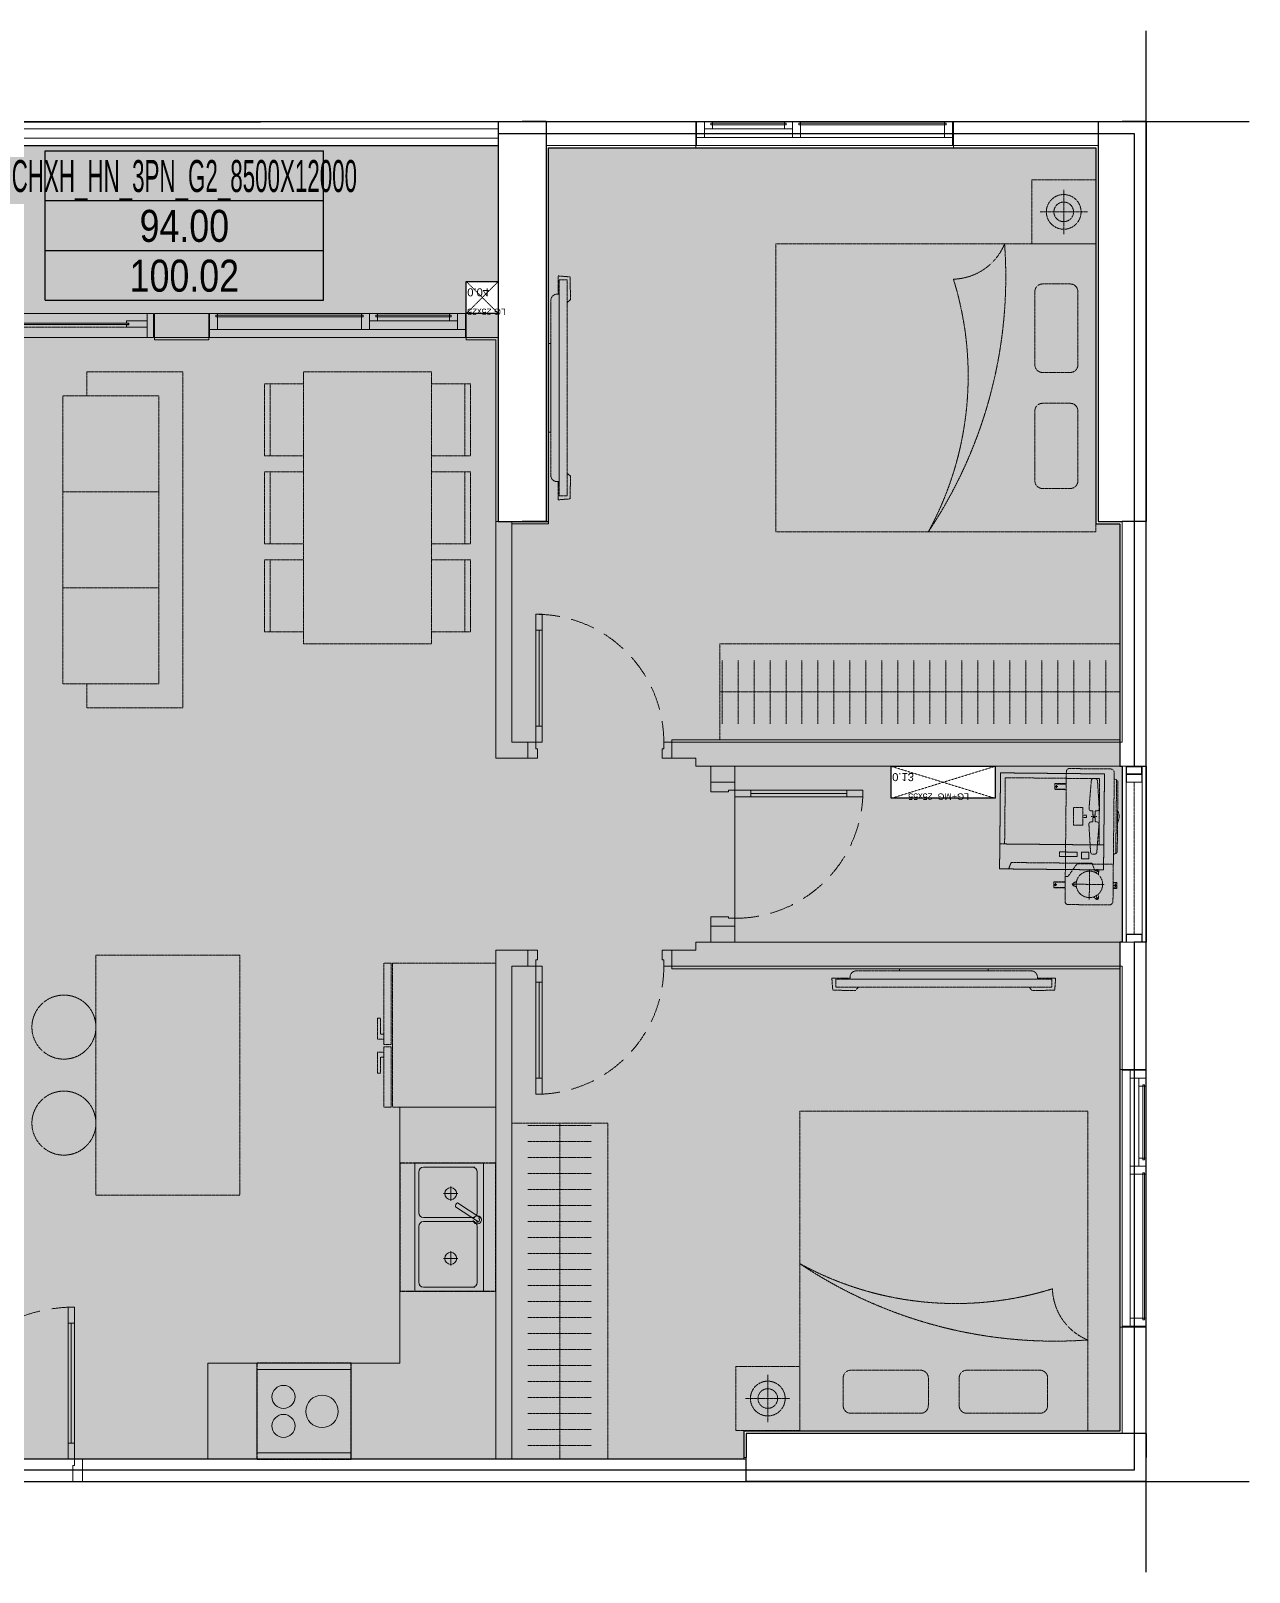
# Model space of a CAD drawing. Header units: millimetres. Extents: x -523 to 12688, y -735 to 8898.
# Drawn here: x 5072 to 12688, y -735 to 8898 of the extents above; entities that cross this region are included whole.
import ezdxf
from ezdxf.enums import TextEntityAlignment as Align

# ---------------------------------------------------------------- set-up
doc = ezdxf.new("R2010")
doc.units = ezdxf.units.MM
for name, pattern in [('3PN B$0$HIDDENX2', [0.75, 0.5, -0.25]), ('HIDDEN', [9.525, 6.35, -3.175]), ('Xref Y2-Y4 ME$0$Xref MB Y2.Y4$0$Xr_truc thang N3 tang dien hinh$0$T-Can ho$0$HIDDEN3', [0.2, 0.1, -0.1])]:
    doc.linetypes.add(name, pattern=pattern)
doc.layers.get('0').update_dxf_attribs({"color": 231})
doc.layers.get('DefPoints').update_dxf_attribs({"color": 191})
doc.layers.add('2pn+g2', color=7, linetype='Continuous', true_color=0xeecdb4)
doc.layers.add('A-AREA-SPACE', color=130, linetype='Continuous', plot=False)
doc.layers.add('A-AREA-WALL-CENTER', color=210, linetype='Continuous', plot=False)
doc.layers.add('A-CONC', color=2, linetype='Continuous')
for name, color, linetype, lineweight in [('A-DOOR', 142, 'Continuous', 9), ('A-FNSH', 253, 'Continuous', 9), ('A-FURN', 251, 'Continuous', 5), ('A-RAIL', 153, 'Continuous', 9), ('A-Truc ky thuat', 162, 'Continuous', 0), ('A-WALL-INT', 31, 'Continuous', 20), ('A-WALL-PRTN', 6, 'Continuous', 9)]:
    doc.layers.add(name, color=color, linetype=linetype, lineweight=lineweight)
doc.styles.add('VTK_Arial', font='arial.ttf', dxfattribs={"width": 0.8})
doc.styles.add('Xref Y2-Y4 ME$0$Xref MB Y2.Y4$0$Xr_truc thang N3 tang dien hinh$0$T-Can ho$0$Arial', font='arial.ttf')

# ---------------------------------------------------------------- blocks, each defined once
blk = doc.blocks.new('DT-CAN')
at = {"layer": 'DefPoints'}
for p, q in [((-870.7, 0), (870.7, 0)), ((-870.7, -934.4), (-870.7, 0)), ((870.7, -934.4), (870.7, 0)), ((-870.7, -311.5), (870.7, -311.5)), ((-870.7, -622.9), (870.7, -622.9)), ((-870.7, -934.4), (870.7, -934.4))]:
    blk.add_line(p, q, dxfattribs=at)
at = {"layer": 'DefPoints', "color": 7, "style": 'VTK_Arial', "width": 0.5}
blk.add_attdef('LOAICAN', text='', height=200, dxfattribs=at).set_placement((0, -257.5), align=Align.CENTER)
at = {"layer": 'DefPoints', "color": 5, "style": 'VTK_Arial', "width": 0.8}
blk.add_attdef('DT-TT', text='', height=200, dxfattribs=at).set_placement((0, -569), align=Align.CENTER)
at = {"layer": 'DefPoints', "color": 6, "style": 'VTK_Arial', "width": 0.8}
blk.add_attdef('DT-TIM', text='', height=200, dxfattribs=at).set_placement((0, -880.4), align=Align.CENTER)
blk = doc.blocks.new('*U5')
blk.add_lwpolyline([(0, 0), (0, 200), (200, 200), (200, 0)], close=True)
at = {"linetype": 'Xref Y2-Y4 ME$0$Xref MB Y2.Y4$0$Xr_truc thang N3 tang dien hinh$0$T-Can ho$0$HIDDEN3'}
for points in [[(0, 0), (200, 200)], [(0, 200), (200, 0)]]:
    blk.add_lwpolyline(points, dxfattribs=at)
at = {"style": 'Xref Y2-Y4 ME$0$Xref MB Y2.Y4$0$Xr_truc thang N3 tang dien hinh$0$T-Can ho$0$Arial'}
blk.add_text('0.04', height=50, dxfattribs=at).set_placement((6.6, 42.7))
blk.add_attdef('--', text='', height=88, dxfattribs=at).set_placement((126.6, 189.6), align=Align.MIDDLE_CENTER)
blk = doc.blocks.new('*U52')
blk.add_lwpolyline([(0, 0), (0, 200), (650, 200), (650, 0)], close=True)
at = {"linetype": 'Xref Y2-Y4 ME$0$Xref MB Y2.Y4$0$Xr_truc thang N3 tang dien hinh$0$T-Can ho$0$HIDDEN3'}
for points in [[(0, 0), (650, 200)], [(0, 200), (650, 0)]]:
    blk.add_lwpolyline(points, dxfattribs=at)
at = {"style": 'Xref Y2-Y4 ME$0$Xref MB Y2.Y4$0$Xr_truc thang N3 tang dien hinh$0$T-Can ho$0$Arial'}
blk.add_text('0.13', height=50, dxfattribs=at).set_placement((6.6, 42.7))
blk.add_attdef('--', text='', height=88, dxfattribs=at).set_placement((126.6, 189.6), align=Align.MIDDLE_CENTER)
blk = doc.blocks.new('*U37')
at = {"ltscale": 0.3}
for p, q in [((0, 1800), (0, 0)), ((600, 1800), (0, 1800)), ((600, 600), (600, 1800)), ((2200, 600), (600, 600)), ((2200, 0), (2200, 600)), ((0, 0), (2200, 0))]:
    blk.add_line(p, q, dxfattribs=at)
blk = doc.blocks.new('*U40')
at = {"linetype": 'HIDDEN', "ltscale": 0.3}
for p, q in [((-750, -150), (-750, -1950)), ((-150, -150), (-750, -150)), ((-150, -1950), (-150, -150)), ((-150, -750), (-750, -750)), ((-150, -1350), (-750, -1350)), ((-750, -1950), (-150, -1950))]:
    blk.add_line(p, q, dxfattribs=at)
blk.add_lwpolyline([(-600, -1950), (-600, -2100), (0, -2100), (0, 0), (-600, 0), (-600, -150)], dxfattribs=at)
blk = doc.blocks.new('*U18')
at = {"linetype": 'HIDDEN', "ltscale": 0.3}
for p, q in [((75, 644.4), (75, 400)), ((525, 644.4), (75, 644.4)), ((75, 608.9), (525, 608.9)), ((525, 400), (525, 644.4)), ((1075, 644.4), (625, 644.4)), ((625, 644.4), (625, 400)), ((625, 608.9), (1075, 608.9)), ((1075, 400), (1075, 644.4)), ((1625, 644.4), (1175, 644.4)), ((1175, 644.4), (1175, 400)), ((1175, 608.9), (1625, 608.9)), ((1625, 400), (1625, 644.4)), ((1700, 400), (0, 400)), ((0, 400), (0, -400)), ((1700, -400), (1700, 400)), ((0, -400), (1700, -400)), ((75, -644.4), (75, -400)), ((525, -400), (525, -644.4)), ((625, -644.4), (625, -400)), ((1075, -400), (1075, -644.4)), ((1175, -644.4), (1175, -400)), ((1625, -400), (1625, -644.4)), ((525, -608.9), (75, -608.9)), ((525, -644.4), (75, -644.4)), ((1075, -608.9), (625, -608.9)), ((1075, -644.4), (625, -644.4)), ((1625, -608.9), (1175, -608.9)), ((1625, -644.4), (1175, -644.4))]:
    blk.add_line(p, q, dxfattribs=at)
blk = doc.blocks.new('*U36')
at = {"linetype": 'HIDDEN', "ltscale": 0.3}
for p, q in [((650, 0), (0, 0)), ((0, 0), (0, -600)), ((0, 0), (0, -444.2)), ((0, 0), (650, 0)), ((650, -600), (650, 0)), ((650, 0), (650, -444.2)), ((30, -30), (620, -30)), ((30, -444.2), (30, -30)), ((620, -30), (620, -444.2)), ((0, -600), (0, -444.2)), ((650, -444.2), (0, -444.2)), ((620, -444.2), (30, -444.2)), ((650, -600), (650, -444.2)), ((56.2, -600), (72.3, -559.6)), ((72.3, -559.6), (577.7, -559.6)), ((373.1, -490.4), (373.1, -518.1)), ((483.8, -490.4), (373.1, -490.4)), ((373.1, -518.1), (483.8, -518.1)), ((483.8, -518.1), (483.8, -490.4)), ((511.5, -490.4), (511.5, -531.9)), ((557.7, -490.4), (511.5, -490.4)), ((511.5, -531.9), (557.7, -531.9)), ((557.7, -531.9), (557.7, -490.4)), ((577.7, -559.6), (593.8, -600)), ((0, -600), (650, -600)), ((0, -600), (650, -600))]:
    blk.add_line(p, q, dxfattribs=at)
for points in [[(650, -600), (0, -600), (0, 0), (650, 0)], [(650, -600), (0, -600), (0, -444.2), (0, 0), (650, 0), (650, -444.2)], [(30, -444.2), (30, -30), (620, -30), (620, -444.2)], [(483.8, -518.1), (373.1, -518.1), (373.1, -490.4), (483.8, -490.4)], [(557.7, -531.9), (511.5, -531.9), (511.5, -490.4), (557.7, -490.4)]]:
    blk.add_lwpolyline(points, close=True, dxfattribs=at)
blk = doc.blocks.new('*U89')
at = {"linetype": 'HIDDEN', "ltscale": 0.3, "extrusion": (0, 0, -1)}
for p, q in [((0, 700), (376, 700)), ((0, 654.3), (0, 700)), ((211.6, 740.1), (343.1, 740.1)), ((211.6, 720.8), (211.6, 740.1)), ((311.6, 720.8), (211.6, 720.8)), ((311.6, 700), (311.6, 720.8)), ((343.1, 700), (311.6, 700)), ((343.1, 740.1), (343.1, 700)), ((376, 700), (376, 654.3)), ((900, 700), (392, 700)), ((392, 700), (392, 654.3)), ((556.4, 740.1), (424.9, 740.1)), ((424.9, 740.1), (424.9, 700)), ((424.9, 700), (456.4, 700)), ((456.4, 700), (456.4, 720.8)), ((456.4, 720.8), (556.4, 720.8)), ((556.4, 720.8), (556.4, 740.1)), ((900, 654.3), (900, 700)), ((376, 654.3), (0, 654.3)), ((0, 0), (0, 645.2)), ((0, 645.2), (900, 645.2)), ((392, 654.3), (900, 654.3)), ((900, 645.2), (900, 0)), ((900, 0), (0, 0))]:
    blk.add_line(p, q, dxfattribs=at)
blk = doc.blocks.new('E-CHUNG-CUCNONG-DH')
at = {"linetype": 'HIDDEN', "ltscale": 0.3}
for p, q in [((292.8, 313.7), (311.7, 313.7)), ((302.2, 304.3), (302.2, 323.2)), ((-127.5, 157.6), (-127.5, 194.3)), ((221.4, 195.2), (205, 204.7)), ((217.9, 208.1), (208.5, 191.8)), ((297.5, 56.8), (297.5, 245.7)), ((373.6, 195.2), (390, 204.7)), ((386.5, 191.8), (377.1, 208.1)), ((391.9, 151.3), (203.1, 151.3)), ((288.1, 53.9), (306.9, 53.9)), ((297.5, 63.4), (297.5, 44.5)), ((-302.2, -61.4), (-321.1, -61.4)), ((-311.7, -51.9), (-311.7, -70.8)), ((292.8, -61.4), (311.7, -61.4)), ((302.2, -51.9), (302.2, -70.8))]:
    blk.add_line(p, q, dxfattribs=at)
blk.add_lwpolyline([(-406.1, 0), (406.1, 0, 0.414214), (425, 18.9), (425, 275.9, 0.414214), (401.4, 299.6), (-401.4, 299.6, 0.414214), (-425, 275.9), (-425, 18.9, 0.414214)], format="xyb", close=True, dxfattribs=at)
for points in [[(-363.6, 299.6), (-357.7, 314.3, -0.306678), (-344.6, 323.2), (89.6, 323.2, -0.306678), (102.7, 314.3), (108.6, 299.6)], [(219, 177.2), (205.8, 194.1, -0.677033), (214.5, 209.3), (235.8, 206.2)], [(359.2, 206.2), (380.5, 209.3, -0.677033), (389.2, 194.1), (376, 177.2)], [(314.2, 70.4), (306.3, 50.4, -0.677033), (288.7, 50.4), (280.8, 70.4)]]:
    blk.add_lwpolyline(points, format="xyb", dxfattribs=at)
for points in [[(102.7, 314.3), (-357.7, 314.3)], [(250.3, 0), (250.3, 16.2), (170, 72.6), (170, 299.6)], [(286.2, 323.2), (286.2, 299.6)], [(318.3, 323.2), (318.3, 299.6)], [(-134.4, 106.2), (-134.4, 128.2), (-120.6, 128.2), (-120.6, 106.2)], [(-327.7, -70.8), (-327.7, 0)], [(-295.6, -70.8), (-295.6, 0)], [(286.2, -70.8), (286.2, 0)], [(318.3, -70.8), (318.3, 0)]]:
    blk.add_lwpolyline(points, dxfattribs=at)
for points in [[(283.3, 299.6), (321.1, 299.6), (321.1, 323.2), (283.3, 323.2)], [(-182.9, 47.4), (-72.1, 47.4), (-72.1, 106.2), (-182.9, 106.2)], [(283.3, 0), (321.1, 0), (321.1, -70.8), (283.3, -70.8)], [(-292.8, 0), (-330.6, 0), (-330.6, -70.8), (-292.8, -70.8)]]:
    blk.add_lwpolyline(points, close=True, dxfattribs=at)
for centre, radius in [((302.2, 313.7), 4.72), ((297.5, 151.3), 82.6), ((-311.7, -61.4), 4.72), ((302.2, -61.4), 4.72)]:
    blk.add_circle(centre, radius, dxfattribs=at)
blk.add_arc((-127.5, 257.1), 75.6, 61.04446, 118.95554, dxfattribs=at)
for points, weights, knots in [([(-162.1, 193.1), (-162.1, 188.2), (-162.1, 183.3), (-148.2, 183.3), (-134.3, 183.3), (-134.3, 175.9), (-134.3, 168.6), (-148.2, 168.6), (-162.1, 168.6), (-162.1, 163.7), (-162.1, 158.8), (-162.1, 152.4), (-166.6, 148), (-171, 143.6), (-177.1, 144.2), (-264, 150.3), (-350.9, 156.5), (-363.6, 157.6), (-363.6, 171.1), (-363.6, 175.9), (-363.6, 180.7), (-363.6, 194.3), (-350.9, 195.4), (-264, 201.6), (-177.1, 207.7), (-171, 208.2), (-166.6, 203.9), (-162.1, 199.5), (-162.1, 193.1)], [1, 1, 1, 1, 1, 1, 1, 1, 1, 1, 1, 0.916058650995, 1, 0.916058650995, 1, 1, 1, 0.734760240583, 1, 1, 1, 0.734760240583, 1, 1, 1, 0.916058650995, 1, 0.916058650995, 1], [0, 0, 0, 1, 1, 2, 2, 3, 3, 4, 4, 5, 5, 5.825313, 5.825313, 6.650626, 6.650626, 7.650626, 7.650626, 9.141593, 9.141593, 10.141593, 10.141593, 11.632559, 11.632559, 12.632559, 12.632559, 13.457872, 13.457872, 14.283185, 14.283185, 14.283185]), ([(95.9, 156.5), (9, 150.3), (-77.9, 144.2), (-84, 143.6), (-88.4, 148), (-92.9, 152.4), (-92.9, 158.8), (-92.9, 163.7), (-92.9, 168.6), (-106.8, 168.6), (-120.7, 168.6), (-120.7, 175.9), (-120.7, 183.3), (-106.8, 183.3), (-92.9, 183.3), (-92.9, 188.2), (-92.9, 193.1), (-92.9, 199.5), (-88.4, 203.9), (-84, 208.2), (-77.9, 207.7), (9, 201.6), (95.9, 195.4), (108.6, 194.3), (108.6, 180.7), (108.6, 175.9), (108.6, 171.1), (108.6, 157.6), (95.9, 156.5)], [1, 1, 1, 0.916058650995, 1, 0.916058650995, 1, 1, 1, 1, 1, 1, 1, 1, 1, 1, 1, 0.916058650995, 1, 0.916058650995, 1, 1, 1, 0.734760240583, 1, 1, 1, 0.734760240583, 1], [0, 0, 0, 1, 1, 1.825313, 1.825313, 2.650626, 2.650626, 3.650626, 3.650626, 4.650626, 4.650626, 5.650626, 5.650626, 6.650626, 6.650626, 7.650626, 7.650626, 8.475939, 8.475939, 9.301253, 9.301253, 10.301253, 10.301253, 11.792219, 11.792219, 12.792219, 12.792219, 14.283185, 14.283185, 14.283185])]:
    blk.add_rational_spline(points, weights, degree=2, knots=knots, dxfattribs=at)
blk = doc.blocks.new('F-PK-TV-01')
at = {"linetype": 'HIDDEN', "ltscale": 0.3}
for points in [[(0, -113.8), (0, 0), (-73.9, -5.9), (-77.3, -148.1), (-56.2, -164.8)], [(0, -1285.4), (0, -1399.2), (-73.9, -1393.3), (-77.3, -1251.1), (-56.2, -1234.4)]]:
    blk.add_lwpolyline(points, dxfattribs=at)
for points in [[(-6.2, -1374.6), (-56.2, -1374.6), (-56.2, -24.6), (-6.2, -24.6)], [(60, -422.7), (45.8, -422.7), (45.8, -976.5), (60, -976.5)]]:
    blk.add_lwpolyline(points, close=True, dxfattribs=at)
blk.add_lwpolyline([(-6.2, -1285.4), (7.4, -1285.4, 0.414214), (45.8, -1247), (45.8, -152.2, 0.414214), (7.4, -113.8), (-6.2, -113.8)], format="xyb", close=True, dxfattribs=at)
blk = doc.blocks.new('F-PN-GIUONG-2000X1800')
at = {"linetype": 'HIDDEN', "ltscale": 0.3}
for p, q in [((332.5, -250.5), (159.2, -250.5)), ((111.4, -298.4), (111.4, -755.8)), ((380.4, -755.8), (380.4, -298.4)), ((159.2, -803.7), (332.5, -803.7)), ((111.4, -1481), (111.4, -1044.2)), ((159.2, -996.3), (332.5, -996.3)), ((380.4, -1044.2), (380.4, -1481)), ((332.5, -1528.8), (159.2, -1528.8))]:
    blk.add_line(p, q, dxfattribs=at)
blk.add_lwpolyline([(2000, 0), (2000, -1800), (0, -1800), (0, 0), (2000, 0)], dxfattribs=at)
for centre, radius, start, end in [((3425.4, -206.5), 2863.1, 175.86471, 213.81984), ((898.8, 135.1), 355.7, 202.32224, 268.49672), ((159.2, -298.4), 47.8, 90, 180), ((332.5, -298.4), 47.8, 0, 90), ((2827.6, -825.1), 2030.2, 162.67464, 208.69937), ((159.2, -755.8), 47.8, 180, 270), ((332.5, -755.8), 47.8, 270, 0), ((159.2, -1044.2), 47.8, 90, 180), ((332.5, -1044.2), 47.8, 0, 90), ((159.2, -1481), 47.8, 180, 270), ((332.5, -1481), 47.8, 270, 0)]:
    blk.add_arc(centre, radius, start, end, dxfattribs=at)
blk = doc.blocks.new('F-PN-DONGIUONG-01')
at = {"linetype": 'HIDDEN', "ltscale": 0.3}
for p, q in [((-200, -348.1), (-200, -51.9)), ((-338.8, -200), (-61.2, -200))]:
    blk.add_line(p, q, dxfattribs=at)
blk.add_lwpolyline([(0, -400), (-400, -400), (-400, 0), (0, 0)], close=True, dxfattribs=at)
for radius in [108.5, 61.3]:
    blk.add_circle((-200, -200), radius, dxfattribs=at)
blk = doc.blocks.new('*U42')
at = {"linetype": 'HIDDEN', "ltscale": 0.3}
for p, q in [((86.1, 499.5), (86.1, 101.1)), ((186.1, 499.5), (186.1, 101.1)), ((286.1, 499.5), (286.1, 101.1)), ((386.1, 499.5), (386.1, 101.1)), ((486.1, 499.5), (486.1, 101.1)), ((586.1, 499.5), (586.1, 101.1)), ((686.1, 499.5), (686.1, 101.1)), ((786.1, 499.5), (786.1, 101.1)), ((886.1, 499.5), (886.1, 101.1)), ((986.1, 499.5), (986.1, 101.1)), ((1086.1, 499.5), (1086.1, 101.1)), ((1186.1, 499.5), (1186.1, 101.1)), ((1286.1, 499.5), (1286.1, 101.1)), ((1386.1, 499.5), (1386.1, 101.1)), ((1486.1, 499.5), (1486.1, 101.1)), ((1586.1, 499.5), (1586.1, 101.1)), ((1686.1, 499.5), (1686.1, 101.1)), ((1786.1, 499.5), (1786.1, 101.1)), ((1886.1, 499.5), (1886.1, 101.1)), ((1986.1, 499.5), (1986.1, 101.1)), ((2086.1, 499.5), (2086.1, 101.1)), ((2186.1, 499.5), (2186.1, 101.1)), ((2286.1, 499.5), (2286.1, 101.1)), ((2386.1, 499.5), (2386.1, 101.1)), ((2486.1, 499.5), (2486.1, 101.1)), ((0, 300), (2500, 300))]:
    blk.add_line(p, q, dxfattribs=at)
blk.add_lwpolyline([(0, 0), (2500, 0), (2500, 600), (0, 600)], close=True, dxfattribs=at)
blk = doc.blocks.new('E-BEP-BEP-03LO')
at = {"ltscale": 0.3}
blk.add_lwpolyline([(560, -590), (40, -590), (40, 0), (560, 0)], close=True, dxfattribs=at)
for centre, radius in [((298.3, -181.4), 101.2), ((207.6, -422.3), 72), ((389.1, -422.3), 72)]:
    blk.add_circle(centre, radius, dxfattribs=at)
at = {"layer": 'DefPoints', "color": 250, "linetype": 'HIDDEN', "ltscale": 0.3}
blk.add_lwpolyline([(0, 0), (600, 0), (600, -590), (0, -590)], close=True, dxfattribs=at)
blk = doc.blocks.new('E-BEP-BORUABAT-02')
at = {"ltscale": 0.3}
for p, q in [((25, -452.2), (25, -132.2)), ((55, -117.2), (405, -117.2)), ((435, -452.2), (435, -132.2)), ((460, -452.2), (460, -132.2)), ((745, -117.2), (490, -117.2)), ((775, -452.2), (775, -132.2)), ((404.5, -482.2), (55.5, -482.2)), ((490.5, -482.2), (744.5, -482.2))]:
    blk.add_line(p, q, dxfattribs=at)
at = {"ltscale": 0.3, "extrusion": (-1.67159e-29, -3.30872e-24, -1)}
for p, q in [((160, -282.2), (250, -282.2)), ((205, -237.2), (205, -327.2)), ((655, -282.2), (565, -282.2)), ((610, -237.2), (610, -327.2))]:
    blk.add_line(p, q, dxfattribs=at)
at = {"ltscale": 0.3}
blk.add_lwpolyline([(800, -507.2), (0, -507.2), (0, -77.2), (800, -77.2)], close=True, dxfattribs=at)
for points in [[(457.3, -93.9), (551.5, -238.7)], [(526.8, -252.8), (432.7, -108)]]:
    blk.add_lwpolyline(points, dxfattribs=at)
for centre in [(205, -282.2), (610, -282.2)]:
    blk.add_circle(centre, 37.5, dxfattribs=at)
for centre, radius, start, end in [((445.5, -115.7), 25.7, 331.89153, 264.77328), ((55, -147.2), 30, 89.99971, 179.99971), ((404.9, -147.2), 30.1, 0.12016, 89.94977), ((445, -115.9), 14.2, 29.73488, 209.73488), ((490.1, -147.2), 30.1, 90.04965, 179.87926), ((745, -147.2), 30, 359.99971, 89.99971), ((527.9, -226), 26.9, 267.84409, 331.62567), ((55.4, -451.7), 30.4, 180.80983, 270.13661), ((404.2, -451.4), 30.8, 270.61845, 358.50448), ((490.8, -451.4), 30.8, 181.49494, 269.38097), ((744.6, -451.7), 30.4, 269.86281, 359.18959)]:
    blk.add_arc(centre, radius, start, end, dxfattribs=at)
at = {"layer": 'DefPoints', "color": 250, "linetype": 'HIDDEN', "ltscale": 0.3}
blk.add_lwpolyline([(800, -600), (0, -600), (0, 0), (800, 0)], close=True, dxfattribs=at)
blk = doc.blocks.new('*U46')
at = {"linetype": 'HIDDEN', "ltscale": 0.3}
for p, q in [((86.1, 499.5), (86.1, 101.1)), ((186.1, 499.5), (186.1, 101.1)), ((286.1, 499.5), (286.1, 101.1)), ((386.1, 499.5), (386.1, 101.1)), ((486.1, 499.5), (486.1, 101.1)), ((586.1, 499.5), (586.1, 101.1)), ((686.1, 499.5), (686.1, 101.1)), ((786.1, 499.5), (786.1, 101.1)), ((886.1, 499.5), (886.1, 101.1)), ((986.1, 499.5), (986.1, 101.1)), ((1086.1, 499.5), (1086.1, 101.1)), ((1186.1, 499.5), (1186.1, 101.1)), ((1286.1, 499.5), (1286.1, 101.1)), ((1386.1, 499.5), (1386.1, 101.1)), ((1486.1, 499.5), (1486.1, 101.1)), ((1586.1, 499.5), (1586.1, 101.1)), ((1686.1, 499.5), (1686.1, 101.1)), ((1786.1, 499.5), (1786.1, 101.1)), ((1886.1, 499.5), (1886.1, 101.1)), ((1986.1, 499.5), (1986.1, 101.1)), ((2086.1, 499.5), (2086.1, 101.1)), ((0, 300), (2100, 300))]:
    blk.add_line(p, q, dxfattribs=at)
blk.add_lwpolyline([(0, 0), (2100, 0), (2100, 600), (0, 600)], close=True, dxfattribs=at)
blk = doc.blocks.new('*U43')
blk.add_line((4460, 150), (0, 150))
for points in [[(0, 150), (4460, 150), (4460, 0), (0, 0)], [(0, 105), (4460, 105), (4460, 45), (0, 45)]]:
    blk.add_lwpolyline(points, close=True)
blk = doc.blocks.new('*U45')
blk.add_line((-100, 70), (-850, 70))
for points in [[(140, 1050), (140, 990), (40, 990), (40, 1000), (0, 1000), (0, 1050)], [(0, 50), (-950, 50), (-950, 90), (0, 90)], [(-100, 50), (-100, 90), (-850, 90), (-850, 50)], [(140, 0), (140, 60), (40, 60), (40, 50), (0, 50), (0, 0)]]:
    blk.add_lwpolyline(points, close=True)
at = {"linetype": '3PN B$0$HIDDENX2', "ltscale": 300}
blk.add_arc((0, 50), 950, 90, 180, dxfattribs=at)
blk = doc.blocks.new('*U48')
blk.add_line((-100, -70), (-700, -70))
for points in [[(100, 0), (100, -60), (40, -60), (40, -50), (0, -50), (0, 0)], [(0, -50), (-800, -50), (-800, -90), (0, -90)], [(-100, -50), (-100, -90), (-700, -90), (-700, -50)], [(100, -900), (100, -840), (40, -840), (40, -850), (0, -850), (0, -900)]]:
    blk.add_lwpolyline(points, close=True)
at = {"linetype": '3PN B$0$HIDDENX2', "ltscale": 300}
blk.add_arc((0, -50), 800, 180, 270, dxfattribs=at)
blk = doc.blocks.new('*U44')
blk.add_line((0, -150), (1600, -150))
at = {"ltscale": 2000}
for points in [[(0, 0), (0, -150), (-5, -150), (-5, 0)], [(1605, 0), (1605, -150), (1600, -150), (1600, 0)]]:
    blk.add_lwpolyline(points, close=True, dxfattribs=at)
for points in [[(1600, 0), (0, 0), (0, -100), (1600, -100)], [(0, 0), (50, 0), (50, -100), (0, -100)], [(950, 0), (1000, 0), (1000, -100), (950, -100)], [(1000, 0), (1550, 0), (1550, -45), (1000, -45)], [(1050, 0), (1000, 0), (1000, -45), (1050, -45)], [(1500, 0), (1550, 0), (1550, -45), (1500, -45)], [(1550, 0), (1600, 0), (1600, -100), (1550, -100)], [(40, -10), (960, -10), (960, -20), (40, -20)], [(1040, -10), (1510, -10), (1510, -20), (1040, -20)]]:
    blk.add_lwpolyline(points, close=True)
blk = doc.blocks.new('E-CHUNG-LOUVER')
blk.add_line((1100, 150), (0, 150))
at = {"linetype": 'HIDDEN', "ltscale": 0.3}
blk.add_line((50, 75), (1000, 75), dxfattribs=at)
for points in [[(0, 150), (1100, 150), (1100, 0), (0, 0)], [(1050, 125), (0, 125), (0, 25), (1050, 25)], [(48.5, 123.5), (1.5, 123.5), (1.5, 26.5), (48.5, 26.5)], [(1048.5, 123.5), (1001.5, 123.5), (1001.5, 26.5), (1048.5, 26.5)], [(1100, 25), (1050, 25), (1050, 125), (1100, 125)], [(1097, 28), (1053, 28), (1053, 122), (1097, 122)]]:
    blk.add_lwpolyline(points, close=True)
for points in [[(50, 125), (0, 125), (0, 25), (50, 25), (50, 125), (0, 125)], [(1050, 125), (1000, 125), (1000, 25), (1050, 25), (1050, 125), (1000, 125)]]:
    blk.add_lwpolyline(points)
blk = doc.blocks.new('*U50')
blk.add_line((-100, 70), (-700, 70))
for points in [[(150, 900), (150, 840), (40, 840), (40, 850), (0, 850), (0, 900)], [(0, 50), (-800, 50), (-800, 90), (0, 90)], [(-100, 50), (-100, 90), (-700, 90), (-700, 50)], [(150, 0), (150, 60), (40, 60), (40, 50), (0, 50), (0, 0)]]:
    blk.add_lwpolyline(points, close=True)
at = {"linetype": '3PN B$0$HIDDENX2', "ltscale": 300}
blk.add_arc((0, 50), 800, 90, 180, dxfattribs=at)
blk = doc.blocks.new('F-BEP-DAOBEP-01')
at = {"linetype": 'HIDDEN', "ltscale": 0.3}
blk.add_lwpolyline([(1500, 0), (0, 0), (0, 900), (1500, 900)], close=True, dxfattribs=at)
for centre in [(450, 1100), (1050, 1100)]:
    blk.add_circle(centre, 200, dxfattribs=at)
blk = doc.blocks.new('*U82')
at = {"linetype": 'HIDDEN', "ltscale": 0.3}
blk.add_line((2160, 85), (40, 85), dxfattribs=at)
for p, q in [((158.1, 15.5), (158.1, 24.5)), ((1160.6, 60.5), (1160.6, 69.5))]:
    blk.add_line(p, q)
blk.add_lwpolyline([(0, 0), (2200, 0), (2200, 150), (0, 150)], close=True)
for points in [[(40, 54.5), (40, 0), (0, 0), (0, 150), (40, 150), (40, 0), (40, 0), (40, 54.5)], [(2160, 54.5), (2160, 0), (2200, 0), (2200, 150), (2160, 150), (2160, 0), (2160, 0), (2160, 54.5)], [(155, 0), (40, 0), (40, 10), (40, 10), (40, 40), (155, 40), (162, 40), (170, 40), (170, 25), (155, 25), (155, 15)], [(155, 0), (162, 0), (170, 0), (170, 15), (155, 15)], [(158.1, 15.5), (1054, 15.5), (1054, 24.5), (158.1, 24.5)], [(1172.5, 45), (1042.5, 45), (1042.5, 45), (1042.5, 45), (1042.5, 85), (1157.5, 85), (1164.5, 85), (1172.5, 85), (1172.5, 70), (1157.5, 70), (1157.5, 60), (1172.5, 60), (1172.5, 45)], [(1042.5, 0), (1172.5, 0), (1172.5, 0), (1172.5, 0), (1172.5, 40), (1057.5, 40), (1050.5, 40), (1042.5, 40), (1042.5, 25), (1057.5, 25), (1057.5, 15), (1042.5, 15), (1042.5, 0)], [(1160.6, 60.5), (2042, 60.5), (2042, 69.5), (1160.6, 69.5)], [(2160, 45), (2160, 45), (2160, 85), (2045.5, 85), (2038.5, 85), (2030.5, 85), (2030.5, 70), (2045.5, 70), (2045.5, 60)], [(2045.5, 60), (2030.5, 60), (2030.5, 45), (2160, 45), (2160, 45), (2160, 45), (2160, 45)]]:
    blk.add_lwpolyline(points)

msp = doc.modelspace()

# ---------------------------------------------------------------- hatches: boundary and pattern name
at = {"layer": '2pn+g2', "ltscale": 0.3}
h = msp.add_hatch(color=256, dxfattribs=at)
h.dxf.hatch_style = 1
h.paths.add_polyline_path([(7793.4, 7331.1), (7993.4, 7331.1), (7993.4, 7131.1), (7793.4, 7131.1)], flags=16)
h.paths.add_polyline_path([(10449.5, 4301.1), (11099.5, 4301.1), (11099.5, 4101.1), (10449.5, 4101.1)], flags=16)
h.paths.add_polyline_path([(208.4, 8166.1), (3533.4, 8166.1), (3533.4, 8181.1), (7993.4, 8181.1), (7993.4, 5831.1), (8308.4, 5831.1), (8308.4, 8166.1), (11728.4, 8166.1), (11728.4, 5816.1), (11878.4, 5816.1), (11878.4, 4301.1), (11893.4, 4301.1), (11893.4, 3201.1), (11878.4, 3201.1), (11878.4, 146.1), (9543.4, 146.1), (9528.4, 146.1), (9528.4, -28.9), (3373.4, -28.9), (3373.4, -14.1), (538.4, -13.7), (538.4, 976.5), (208.7, 976.1), (208.1, 2346.1), (128.4, 2346.1), (128.4, 2821.1), (113.4, 2821.1), (113.4, 5816.1), (208.4, 5816.1)])

# ---------------------------------------------------------------- linework, layer by layer
at = {"layer": 'A-AREA-SPACE'}
msp.add_lwpolyline([(3533.4, 8181.1), (7993.4, 8181.1), (7993.4, 5831.1), (8308.4, 5831.1), (8308.4, 8166.1), (11728.4, 8166.1), (11728.4, 5816.1), (11878.4, 5816.1), (11878.4, 4301.1), (11893.4, 4301.1), (11893.4, 3201.1), (11893.4, 3201.1), (11878.4, 3201.1), (11878.4, 146.1), (9543.4, 146.1), (9528.4, 146.1), (9528.4, -28.9), (3373.4, -28.9)], dxfattribs=at)
for points in [[(7793.4, 7331.1), (7993.4, 7331.1), (7993.4, 7131.1), (7793.4, 7131.1)], [(10449.5, 4301.1), (11099.5, 4301.1), (11099.5, 4101.1), (10449.5, 4101.1)]]:
    msp.add_lwpolyline(points, close=True, dxfattribs=at)
at = {"layer": 'A-AREA-WALL-CENTER'}
msp.add_lwpolyline([(43.4, 8256.1), (3533.4, 8248.9), (3533.4, 8323.9), (7993.4, 8331.1), (7993.4, 8256.1), (11968.4, 8256.1), (11968.4, 4301.1), (12043.4, 4301.1), (12043.4, 3201.1), (11968.4, 3201.1), (11968.4, -98.9), (43.4, -98.9)], close=True, dxfattribs=at)
at = {"layer": 'A-CONC'}
for p, q in [((7993.4, 8331.1), (8143.4, 8331.1)), ((7993.4, 8331.1), (7993.4, 5831.1)), ((8293.4, 8331.1), (8143.4, 8331.1)), ((8293.4, 8331.1), (8293.4, 5831.1)), ((11743.4, 8331.1), (11893.4, 8331.1)), ((11743.4, 8331.1), (11743.4, 5831.1)), ((12043.4, 8331.1), (11893.4, 8331.1)), ((12043.4, 8331.1), (12043.4, 5831.1)), ((7993.4, 5831.1), (8143.4, 5831.1)), ((8293.4, 5831.1), (8143.4, 5831.1)), ((11743.4, 5831.1), (11893.4, 5831.1)), ((12043.4, 5831.1), (11893.4, 5831.1)), ((12043.4, 131.1), (9543.4, 131.1)), ((9543.4, 131.1), (9543.4, -18.9)), ((12043.4, 131.1), (12043.4, -18.9)), ((9543.4, -168.9), (9543.4, -18.9)), ((12043.4, -168.9), (12043.4, -18.9)), ((12043.4, -168.9), (9543.4, -168.9))]:
    msp.add_line(p, q, dxfattribs=at)
at = {"layer": 'A-FNSH'}
for p, q in [((9228.4, 8181.1), (8293.4, 8181.1)), ((8293.4, 8181.1), (8293.4, 5831.1)), ((9228.4, 8166.1), (8308.4, 8166.1)), ((8308.4, 8166.1), (8308.4, 5816.1)), ((9228.4, 8181.1), (9228.4, 8173.6)), ((9228.4, 8166.1), (9228.4, 8173.6)), ((10838.4, 8181.1), (10838.4, 8173.6)), ((10838.4, 8181.1), (11743.4, 8181.1)), ((10838.4, 8166.1), (10838.4, 8173.6)), ((10838.4, 8166.1), (11728.4, 8166.1)), ((11728.4, 8166.1), (11728.4, 5816.1)), ((11743.4, 8181.1), (11743.4, 5831.1)), ((6183.4, 6981.1), (5843.9, 6981.1)), ((5843.9, 6981.1), (5843.9, 6973.6)), ((5843.9, 6966.1), (5843.9, 6973.6)), ((6183.4, 6966.1), (5843.9, 6966.1)), ((6183.4, 6981.1), (6183.4, 6973.6)), ((6183.4, 6966.1), (6183.4, 6973.6)), ((7793.4, 6981.1), (7793.4, 6973.6)), ((7793.4, 6981.1), (7993.4, 6981.1)), ((7793.4, 6966.1), (7793.4, 6973.6)), ((7793.4, 6966.1), (7978.4, 6966.1)), ((7978.4, 6966.1), (7978.4, 5831.1)), ((7993.4, 6981.1), (7993.4, 5831.1)), ((7978.4, 5831.1), (7985.9, 5831.1)), ((7993.4, 5831.1), (7985.9, 5831.1)), ((8293.4, 5831.1), (8078.4, 5831.1)), ((8078.4, 5831.1), (8078.4, 5823.6)), ((8078.4, 5816.1), (8078.4, 5823.6)), ((8308.4, 5816.1), (8078.4, 5816.1)), ((11728.4, 5816.1), (11878.4, 5816.1)), ((11743.4, 5831.1), (11893.4, 5831.1)), ((11878.4, 5816.1), (11878.4, 4466.1)), ((11893.4, 5831.1), (11893.4, 4451.1)), ((11878.4, 4466.1), (9078.4, 4466.1)), ((9078.4, 4466.1), (9078.4, 4458.6)), ((9078.4, 4451.1), (9078.4, 4458.6)), ((11893.4, 4451.1), (9078.4, 4451.1)), ((11893.4, 3051.1), (9078.4, 3051.1)), ((9078.4, 3051.1), (9078.4, 3043.6)), ((9078.4, 3036.1), (9078.4, 3043.6)), ((11878.4, 3036.1), (9078.4, 3036.1)), ((11878.4, 2406.1), (11878.4, 3036.1)), ((11893.4, 2406.1), (11893.4, 3051.1)), ((11878.4, 2406.1), (11885.9, 2406.1)), ((11893.4, 2406.1), (11885.9, 2406.1)), ((11878.4, 796.1), (11885.9, 796.1)), ((11878.4, 796.1), (11878.4, 146.1)), ((11893.4, 796.1), (11885.9, 796.1)), ((11893.4, 796.1), (11968.4, 796.1)), ((11893.4, 796.1), (11893.4, 131.1)), ((11893.4, 796.1), (11893.4, 131.1)), ((12043.4, 796.1), (11968.4, 796.1)), ((12043.4, 796.1), (12043.4, 131.1)), ((11878.4, 146.1), (9528.4, 146.1)), ((9528.4, 146.1), (9528.4, -18.9)), ((11893.4, 131.1), (9543.4, 131.1)), ((9543.4, 131.1), (9543.4, -18.9)), ((11893.4, 131.1), (11968.4, 131.1)), ((12043.4, 131.1), (11968.4, 131.1)), ((9528.4, -18.9), (9535.9, -18.9)), ((9543.4, -18.9), (9535.9, -18.9))]:
    msp.add_line(p, q, dxfattribs=at)
msp.add_lwpolyline([(9473.4, 4111.1), (9473.4, 3336.1)], dxfattribs=at)
at = {"layer": 'A-WALL-INT'}
for p, q in [((7978.4, 5831.1), (8028.4, 5831.1)), ((7978.4, 5831.1), (7978.4, 4351.1)), ((8078.4, 5831.1), (8028.4, 5831.1)), ((8078.4, 5831.1), (8078.4, 4451.1)), ((8078.4, 4451.1), (8178.4, 4451.1)), ((8178.4, 4451.1), (8178.4, 4401.1)), ((7978.4, 4351.1), (8178.4, 4351.1)), ((8178.4, 4351.1), (8178.4, 4401.1)), ((7978.4, -28.9), (7978.4, 3151.1)), ((7978.4, 3151.1), (8178.4, 3151.1)), ((8178.4, 3151.1), (8178.4, 3101.1)), ((8178.4, 3051.1), (8178.4, 3101.1)), ((8078.4, -28.9), (8078.4, 3051.1)), ((8078.4, 3051.1), (8178.4, 3051.1)), ((9543.4, -28.9), (5394.1, -28.9)), ((5394.1, -28.9), (5394.1, -98.9)), ((7978.4, -28.9), (8028.4, -28.9)), ((8078.4, -28.9), (8028.4, -28.9)), ((9543.4, -28.9), (9543.4, -98.9)), ((5394.1, -168.9), (5394.1, -98.9)), ((9543.4, -168.9), (5394.1, -168.9)), ((9543.4, -168.9), (9543.4, -98.9))]:
    msp.add_line(p, q, dxfattribs=at)
at = {"layer": 'A-WALL-PRTN'}
for p, q in [((8293.4, 8331.1), (8293.4, 8256.1)), ((8293.4, 8331.1), (9228.4, 8331.1)), ((9228.4, 8331.1), (9228.4, 8256.1)), ((10838.4, 8331.1), (10838.4, 8256.1)), ((10838.4, 8331.1), (11743.4, 8331.1)), ((11743.4, 8331.1), (11743.4, 8256.1)), ((8293.4, 8181.1), (8293.4, 8256.1)), ((9228.4, 8181.1), (9228.4, 8256.1)), ((10838.4, 8181.1), (10838.4, 8256.1)), ((11743.4, 8181.1), (11743.4, 8256.1)), ((8293.4, 8181.1), (9228.4, 8181.1)), ((10838.4, 8181.1), (11743.4, 8181.1)), ((6183.4, 7131.1), (5843.9, 7131.1)), ((5843.9, 7131.1), (5843.9, 7056.1)), ((6183.4, 7131.1), (6183.4, 7056.1)), ((7793.4, 7131.1), (7793.4, 7056.1)), ((7793.4, 7131.1), (7993.4, 7131.1)), ((7993.4, 7131.1), (7993.4, 7056.1)), ((5843.9, 6981.1), (5843.9, 7056.1)), ((6183.4, 6981.1), (6183.4, 7056.1)), ((7793.4, 6981.1), (7793.4, 7056.1)), ((7993.4, 6981.1), (7993.4, 7056.1)), ((6183.4, 6981.1), (5843.9, 6981.1)), ((7793.4, 6981.1), (7993.4, 6981.1)), ((11893.4, 5831.1), (11968.4, 5831.1)), ((11893.4, 5831.1), (11893.4, 4451.1)), ((12043.4, 5831.1), (11968.4, 5831.1)), ((12043.4, 5831.1), (12043.4, 4301.1)), ((11893.4, 4451.1), (9078.4, 4451.1)), ((9078.4, 4451.1), (9078.4, 4351.1)), ((9078.4, 4351.1), (9153.4, 4351.1)), ((9228.4, 4351.1), (9153.4, 4351.1)), ((9228.4, 4301.1), (9228.4, 4351.1)), ((12043.4, 4301.1), (9228.4, 4301.1)), ((9323.4, 4301.1), (9398.4, 4301.1)), ((9323.4, 4301.1), (9323.4, 4201.1)), ((9473.4, 4301.1), (9398.4, 4301.1)), ((9473.4, 4301.1), (9473.4, 4201.1)), ((9323.4, 4201.1), (9398.4, 4201.1)), ((9473.4, 4201.1), (9398.4, 4201.1)), ((9323.4, 3301.1), (9398.4, 3301.1)), ((9323.4, 3301.1), (9323.4, 3201.1)), ((9473.4, 3301.1), (9398.4, 3301.1)), ((9473.4, 3301.1), (9473.4, 3201.1)), ((12043.4, 3201.1), (9228.4, 3201.1)), ((9228.4, 3201.1), (9228.4, 3151.1)), ((9323.4, 3201.1), (9398.4, 3201.1)), ((9473.4, 3201.1), (9398.4, 3201.1)), ((12043.4, 2406.1), (12043.4, 3201.1)), ((9078.4, 3051.1), (9078.4, 3151.1)), ((9078.4, 3151.1), (9153.4, 3151.1)), ((9228.4, 3151.1), (9153.4, 3151.1)), ((11893.4, 3051.1), (9078.4, 3051.1)), ((11893.4, 2406.1), (11893.4, 3051.1)), ((11893.4, 2406.1), (11968.4, 2406.1)), ((12043.4, 2406.1), (11968.4, 2406.1))]:
    msp.add_line(p, q, dxfattribs=at)
at = {"layer": 'DefPoints', "ltscale": 0.3}
for p, q in [((12043.4, -735.5), (12043.4, 8897.7)), ((-523.2, 8331.1), (12687.7, 8331.1)), ((-523.2, -168.9), (12687.7, -168.9))]:
    msp.add_line(p, q, dxfattribs=at)

# ---------------------------------------------------------------- block references
at = {"layer": 'A-DOOR', "linetype": 'HIDDEN', "xscale": -1}
msp.add_blockref('*U44', (10833.4, 8331.1), dxfattribs=at)
at = {"layer": 'A-DOOR', "xscale": -1, "rotation": 180}
msp.add_blockref('*U82', (3638.9, 7131.1), dxfattribs=at)
at = {"layer": 'A-DOOR', "linetype": 'HIDDEN'}
msp.add_blockref('*U44', (6188.4, 7131.1), dxfattribs=at)
at = {"layer": 'A-DOOR', "ltscale": 0.3, "xscale": -1, "rotation": 90}
for name, p in [('*U48', (8178.4, 4451.1)), ('*U45', (5394.1, -28.9))]:
    msp.add_blockref(name, p, dxfattribs=at)
at = {"layer": 'A-DOOR', "ltscale": 0.3}
for name, p, rotation in [('*U50', (9473.4, 4201.1), 180), ('*U48', (8178.4, 3051.1), 90.00000000000001)]:
    msp.add_blockref(name, p, dxfattribs=dict(at, rotation=rotation))
at = {"layer": 'A-DOOR', "linetype": 'HIDDEN', "xscale": -1, "rotation": 270}
msp.add_blockref('*U44', (12043.4, 801.1), dxfattribs=at)
at = {"layer": 'A-FURN', "linetype": 'HIDDEN', "xscale": -1}
for p, rotation in [((11728.4, 7966.1), 270), ((9878.4, 149.8), 180)]:
    msp.add_blockref('F-PN-DONGIUONG-01', p, dxfattribs=dict(at, rotation=rotation))
at = {"layer": 'A-FURN', "xscale": -1}
msp.add_blockref('F-PN-GIUONG-2000X1800', (11728.4, 7566.1), dxfattribs=at)
at = {"layer": 'A-FURN'}
for name, p, rotation in [('F-PK-TV-01', (8368.3, 5966.5), 180), ('*U42', (11878.4, 5066.1), 180), ('*U89', (7978.4, 2171.1), 89.99999999999997), ('F-PK-TV-01', (10078.8, 2976.2), 90.0000000000008), ('*U37', (7978.4, -28.9), 89.99999999999999), ('*U46', (8678.4, -28.9), 89.99999999999999)]:
    msp.add_blockref(name, p, dxfattribs=dict(at, rotation=rotation))
at = {"layer": 'A-FURN', "xscale": -1}
for name, p, rotation in [('*U40', (6022.2, 4666.1), 180), ('*U18', (7176.1, 5066.1), 270), ('F-PN-GIUONG-2000X1800', (11678.4, 146.1), 270), ('E-BEP-BORUABAT-02', (7978.4, 1020.7), 270), ('E-BEP-BEP-03LO', (7073.4, -28.9), 270)]:
    msp.add_blockref(name, p, dxfattribs=dict(at, rotation=rotation))
at = {"layer": 'A-FURN', "xscale": 0.9999978343900437, "yscale": 0.9999978343900437, "zscale": 0.9999978343900437, "rotation": 359.4222066834465}
msp.add_blockref('*U36', (11133.4, 4260.1), dxfattribs=at)
at = {"layer": 'A-FURN', "linetype": 'HIDDEN', "rotation": 269.4222066834466}
msp.add_blockref('E-CHUNG-CUCNONG-DH', (11540.7, 3862.2), dxfattribs=at)
at = {"layer": 'A-FURN', "ltscale": 0.3, "rotation": 90}
msp.add_blockref('F-BEP-DAOBEP-01', (6378.4, 1621.1), dxfattribs=at)
at = {"layer": 'A-RAIL', "linetype": 'HIDDEN'}
msp.add_blockref('*U43', (3533.4, 8181.1), dxfattribs=at)
at = {"layer": 'A-RAIL', "linetype": 'HIDDEN', "rotation": 90}
msp.add_blockref('E-CHUNG-LOUVER', (12043.4, 3201.1), dxfattribs=at)
at = {"layer": 'A-Truc ky thuat'}
ref = msp.add_blockref('*U5', (7793.4, 7331.1), dxfattribs=dict(at, xscale=-1, rotation=180))
ref.add_attrib('--', 'LG 25x25', dxfattribs={"layer": '0', "height": 40, "rotation": 180, "style": 'Xref Y2-Y4 ME$0$Xref MB Y2.Y4$0$Xr_truc thang N3 tang dien hinh$0$T-Can ho$0$Arial'}).set_placement((7920, 7141.4), align=Align.MIDDLE_CENTER)
ref = msp.add_blockref('*U52', (10449.5, 4301.1), dxfattribs=dict(at, xscale=-1, rotation=180))
ref.add_attrib('--', 'LG+MG  25x55', dxfattribs={"layer": '0', "height": 40, "rotation": 180, "style": 'Xref Y2-Y4 ME$0$Xref MB Y2.Y4$0$Xr_truc thang N3 tang dien hinh$0$T-Can ho$0$Arial'}).set_placement((10746.3, 4111.4), align=Align.MIDDLE_CENTER)
at = {"layer": 'DefPoints'}
msp.add_blockref('DT-CAN', (6031.3, 8147.8), dxfattribs=at).add_auto_attribs({'DT-TIM': '100.02', 'DT-TT': '94.00', 'LOAICAN': 'CHXH_HN_3PN_G2_8500X12000'})

doc.saveas('drawing.dxf')
